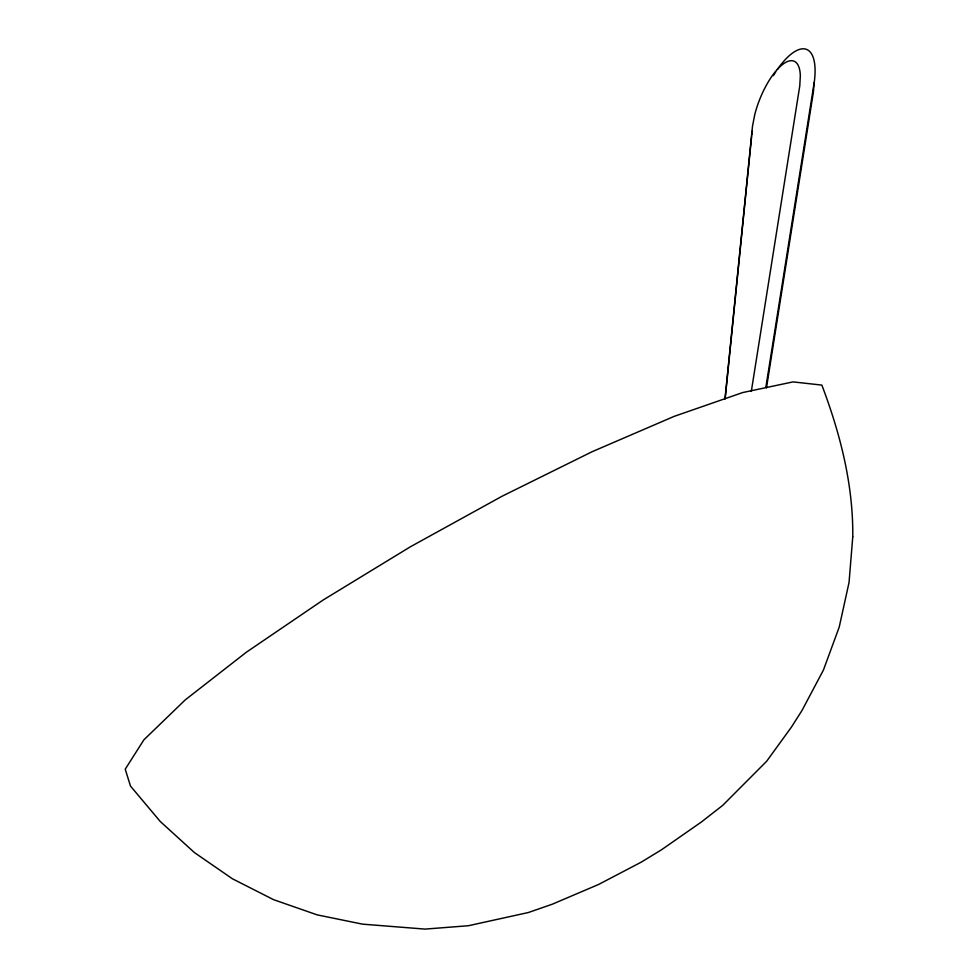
<?xml version="1.0" encoding="UTF-8"?>
<svg xmlns="http://www.w3.org/2000/svg" width="978" height="978" viewBox="0 0 978 978"><rect width="100%" height="100%" fill="white"/><g stroke="black" fill="none" stroke-linecap="round" stroke-linejoin="round"><path stroke-width="1.47" d="M813.977 82.665L813.5 91.357L766.471 387.875M724.967 399.11L752.485 126.321L754.735 114.695A47.873 17.616 -68.2 0 1 781.361 65.465A47.873 17.616 -68.2 0 1 800.334 75.722L799.772 85.856L751.312 391.42M725.26 397.838L751.617 136.614M765.86 387.325L814.344 81.602A63.448 23.35 -68.2 0 0 777.4 69.426M751.764 135.086A63.448 23.35 -68.2 0 1 752.4 130.844M773.341 75.648A63.448 23.35 -68.2 0 1 775.75 71.859M852.767 536.751L849.051 582.399L839.222 627.081L823.439 670.028L801.984 710.493L791.446 727.082L766.654 761.263L722.718 805.359L701.397 821.997L661.483 849.796L641.091 862.229L598.622 884.454L552.264 904.222L528.352 912.523L468.34 925.738L425.027 929.1L362.532 924.149L317.214 914.882L273.583 899.674L232.409 878.782L194.402 852.559L160.233 821.471L130.477 786.055L125.233 769.185L143.913 739.796L185.221 699.906L246.37 652.216L323.18 599.991L410.405 546.775L502.117 496.213L592.057 451.738L674.111 416.384L742.669 392.557L793.06 381.897L821.85 385.1C840.236 433.633 853.305 484.526 852.767 536.751"/></g></svg>
